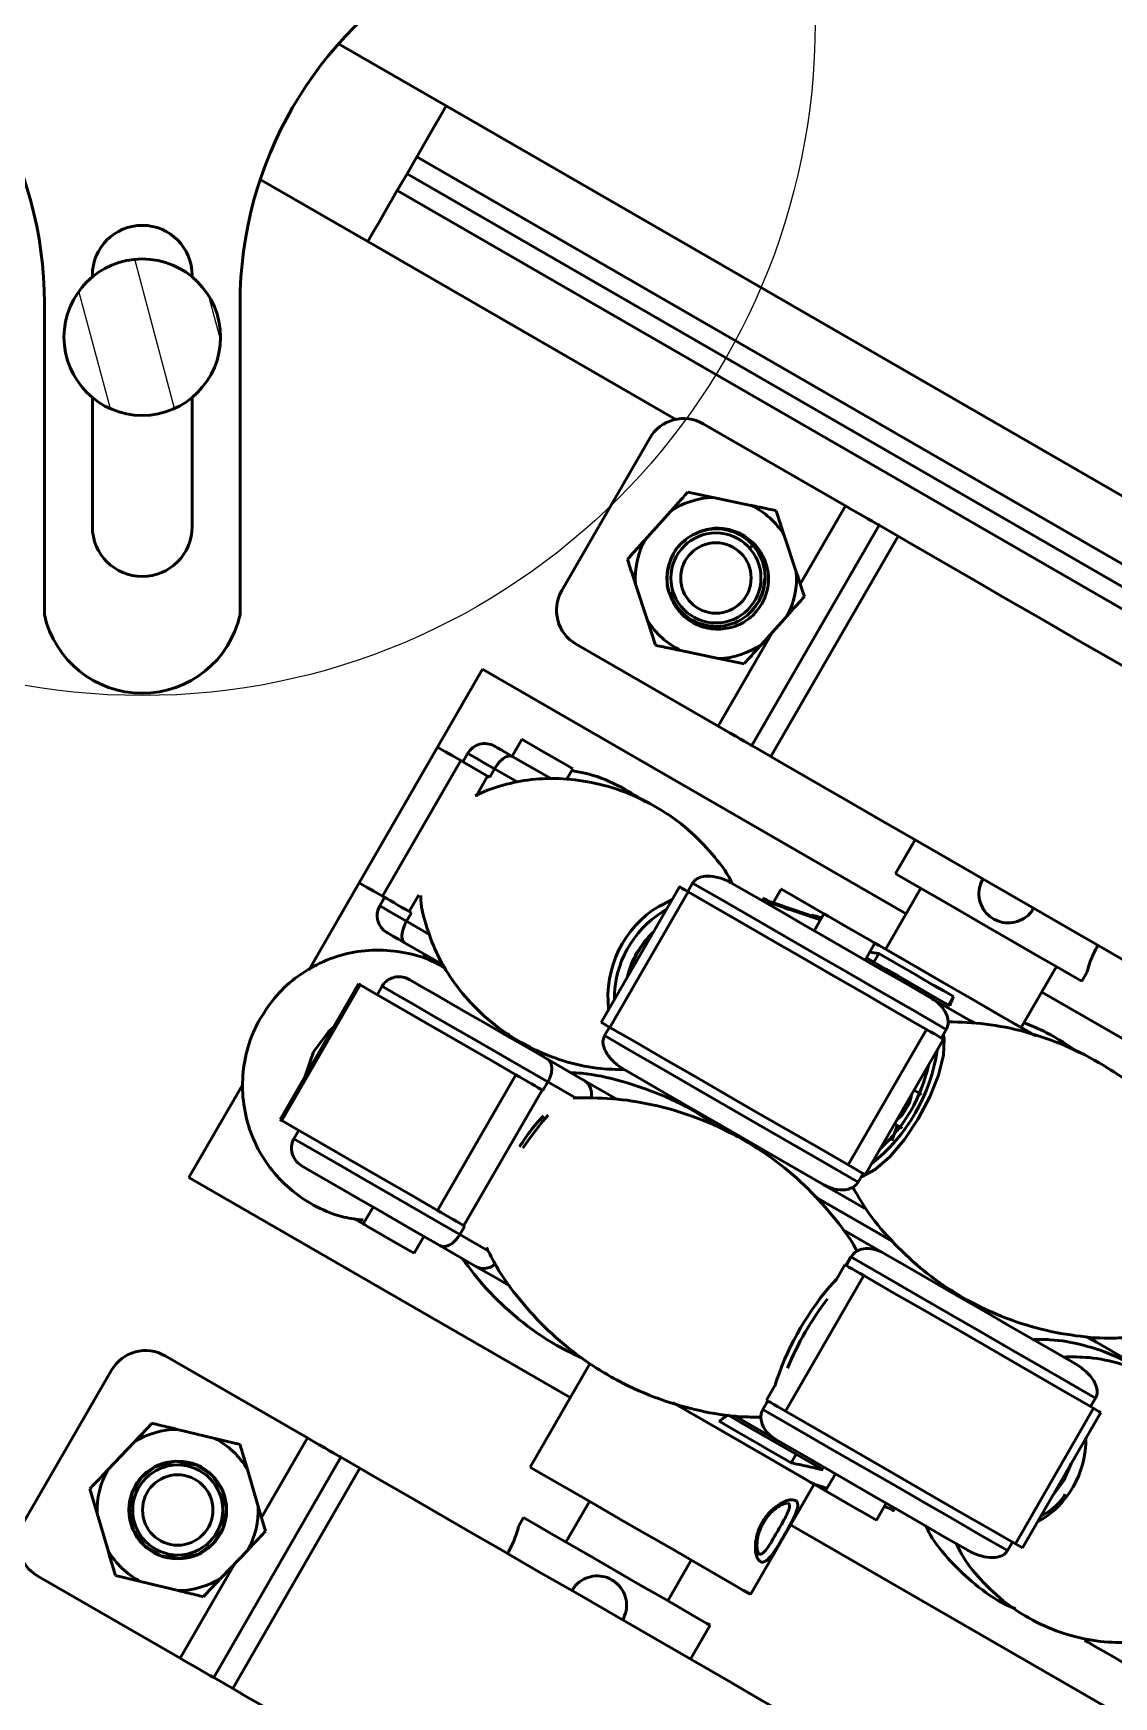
# Model space of a CAD drawing. Header units: millimetres. Extents: x 263 to 2983, y 441 to 2500.
# Drawn here: x 908.6 to 963.8, y 1349.6 to 1434.6 of the extents above; entities that cross this region are included whole.
import ezdxf

# ---------------------------------------------------------------- set-up
doc = ezdxf.new("R2010")
doc.units = ezdxf.units.MM
doc.header["$LTSCALE"] = 0.5
doc.layers.add('BOL', color=7, linetype='Continuous', lineweight=50)
doc.layers.add('HAT', color=3, linetype='Continuous')

msp = doc.modelspace()

# ---------------------------------------------------------------- hatches: boundary and pattern name
at = {"layer": 'HAT'}
h = msp.add_hatch(dxfattribs=at)
h.set_pattern_fill('ANSI31', color=256)
h.paths.add_polyline_path([(904.154, 1443.353, 1), (896.154, 1443.353, 1)])
h.paths.add_polyline_path([(1806.519, 1028.146, 1), (1774.519, 1028.146, 1)])
h = msp.add_hatch(dxfattribs=at)
h.set_pattern_fill('ANSI31', color=256, angle=30)
h.paths.add_polyline_path([(932.154, 1443.353, 1), (924.154, 1443.353, 1)])
h.paths.add_polyline_path([(1918.519, 1028.146, 1), (1886.519, 1028.146, 1)])
h = msp.add_hatch(dxfattribs=at)
h.set_pattern_fill('ANSI31', color=256, angle=60)
h.paths.add_polyline_path([(1830.519, 931.151, 1), (1862.519, 931.151, 1)])
h.paths.add_polyline_path([(918.154, 1419.104, 1), (910.154, 1419.104, 1)])

# ---------------------------------------------------------------- linework, layer by layer
at = {"layer": 'BOL'}
for p, q in [((924.183, 1434.098), (929.683, 1430.923)), ((929.683, 1430.923), (1007.625, 1385.923)), ((928.183, 1428.325), (927.683, 1427.459)), ((928.183, 1428.325), (1006.125, 1383.325)), ((927.183, 1426.593), (927.683, 1427.459)), ((927.683, 1427.459), (1005.625, 1382.459)), ((925.683, 1423.995), (920.183, 1427.17)), ((1005.125, 1381.593), (927.183, 1426.593)), ((941.425, 1414.906), (925.683, 1423.995)), ((911.604, 1422.27), (911.604, 1422.186)), ((916.704, 1422.186), (916.704, 1422.27)), ((909.154, 1420.836), (909.154, 1404.924)), ((919.154, 1404.924), (919.154, 1420.836)), ((911.604, 1416.022), (911.604, 1409.424)), ((916.704, 1409.424), (916.704, 1416.022)), ((942.82, 1414.678), (950.09, 1410.481)), ((940.088, 1413.946), (935.588, 1406.152)), ((943.329, 1410.915), (942.03, 1411.188)), ((945.251, 1410.511), (943.329, 1410.915)), ((950.09, 1410.481), (947.78, 1406.481)), ((941.144, 1410.2), (939.833, 1408.737)), ((946.963, 1408.977), (946.55, 1410.238)), ((951.806, 1409.49), (945.306, 1398.232)), ((952.779, 1408.928), (946.279, 1397.67)), ((947.574, 1407.11), (946.963, 1408.977)), ((952.779, 1408.928), (951.806, 1409.49)), ((939.36, 1406.488), (939.971, 1404.621)), ((945.329, 1405.13), (945.455, 1405.302)), ((939.971, 1404.621), (940.384, 1403.36)), ((945.79, 1403.398), (947.101, 1404.86)), ((946.38, 1404.055), (943.59, 1399.223)), ((936.32, 1403.42), (943.59, 1399.223)), ((941.683, 1403.086), (943.605, 1402.682)), ((931.539, 1402.139), (929.239, 1398.155)), ((953.19, 1389.639), (931.539, 1402.139)), ((943.605, 1402.682), (944.904, 1402.409)), ((933.553, 1398.551), (933.053, 1397.685)), ((929.239, 1398.155), (925.239, 1391.227)), ((930.788, 1397.838), (930.538, 1397.405)), ((933.091, 1397.663), (935.06, 1396.526)), ((946.279, 1397.67), (945.306, 1398.232)), ((926.429, 1390.54), (930.429, 1397.468)), ((932.157, 1397.047), (931.907, 1396.614)), ((933.345, 1396.361), (932.157, 1397.047)), ((935.832, 1396.497), (936.151, 1397.051)), ((936.125, 1397.066), (936.151, 1397.051)), ((931.801, 1396.676), (931.209, 1395.65)), ((931.801, 1396.676), (931.907, 1396.614)), ((953.641, 1393.42), (952.641, 1391.688)), ((925.239, 1391.227), (922.662, 1386.762)), ((941.603, 1391.016), (937.603, 1384.088)), ((942.279, 1391.204), (942.029, 1390.771)), ((946.799, 1390.903), (946.396, 1390.205)), ((953.94, 1390.938), (952.14, 1387.82)), ((926.538, 1390.477), (926.288, 1390.044)), ((928.295, 1390.603), (927.801, 1389.748)), ((942.045, 1390.761), (938.045, 1383.833)), ((940.543, 1390.017), (941.22, 1390.352)), ((927.657, 1389.253), (927.907, 1389.686)), ((927.657, 1389.253), (928.851, 1388.564)), ((927.801, 1389.748), (927.907, 1389.686)), ((940.745, 1389.734), (940.921, 1389.835)), ((948.4, 1389.565), (948.352, 1389.481)), ((948.988, 1389.64), (948.488, 1388.774)), ((948.863, 1389.423), (948.524, 1389.531)), ((929.578, 1386.989), (927.591, 1388.137)), ((928.527, 1387.596), (928.69, 1387.297)), ((951.086, 1387.274), (951.586, 1388.14)), ((951.793, 1387.606), (951.322, 1387.682)), ((951.54, 1387.168), (951.793, 1387.606)), ((951.56, 1388.155), (951.586, 1388.14)), ((959.068, 1383.82), (960.868, 1386.938)), ((962.167, 1386.188), (962.426, 1386.636)), ((925.203, 1386.052), (921.203, 1379.123)), ((925.282, 1386.006), (921.282, 1379.078)), ((926.408, 1385.933), (926.158, 1385.5)), ((955.354, 1384.966), (955.607, 1385.404)), ((981.769, 1373.139), (960.118, 1385.639)), ((932.582, 1383.523), (932.492, 1383.73)), ((937.779, 1383.409), (938.029, 1383.842)), ((950.225, 1376.801), (954.225, 1383.729)), ((951.095, 1376.299), (955.095, 1383.227)), ((955.237, 1383.722), (954.987, 1383.289)), ((934.865, 1382.205), (936.707, 1381.142)), ((919.303, 1380.946), (916.539, 1376.158)), ((929.244, 1374.481), (933.244, 1381.409)), ((934.594, 1380.63), (930.594, 1373.701)), ((934.629, 1380.609), (934.594, 1380.63)), ((934.879, 1381.042), (934.629, 1380.609)), ((936.292, 1380.226), (934.879, 1381.042)), ((936.707, 1381.142), (938.372, 1380.18)), ((953.979, 1380.407), (953.595, 1380.629)), ((934.654, 1379.315), (934.381, 1379.025)), ((934.599, 1379.015), (934.892, 1379.344)), ((943.542, 1378.928), (943.45, 1378.769)), ((921.908, 1378.139), (922.158, 1378.572)), ((952.595, 1378.897), (952.979, 1378.675)), ((950.737, 1375.928), (950.987, 1376.361)), ((916.539, 1376.158), (936.025, 1364.908)), ((925.447, 1373.786), (924.973, 1374.06)), ((925.947, 1374.652), (925.447, 1373.786)), ((928.045, 1372.286), (928.545, 1373.152)), ((930.379, 1373.248), (930.629, 1373.681)), ((930.379, 1373.248), (931.833, 1372.408)), ((930.629, 1373.681), (930.594, 1373.701)), ((931.207, 1371.615), (929.365, 1372.679)), ((950.055, 1371.703), (949.573, 1370.867)), ((950.369, 1372.099), (950.119, 1371.666)), ((951.022, 1371.145), (947.022, 1364.217)), ((949.252, 1370.555), (949.64, 1370.984)), ((962.922, 1367.738), (962.427, 1368.024)), ((922.59, 1362.85), (915.32, 1367.047)), ((965.527, 1366.234), (962.922, 1367.738)), ((908.088, 1358.52), (912.588, 1366.315)), ((937.042, 1366.67), (933.975, 1361.357)), ((946.537, 1365.61), (946.055, 1364.775)), ((945.869, 1364.305), (946.119, 1364.738)), ((962.866, 1364.884), (962.616, 1364.451)), ((958.768, 1357.435), (962.768, 1364.363)), ((959.128, 1357.227), (963.128, 1364.155)), ((915.954, 1363.286), (917.863, 1362.824)), ((917.863, 1362.824), (919.153, 1362.512)), ((920.247, 1358.792), (922.59, 1362.85)), ((912.394, 1361.215), (913.748, 1362.637)), ((947.563, 1362.015), (947.31, 1361.577)), ((917.806, 1350.6), (924.306, 1361.859)), ((918.779, 1350.038), (925.279, 1361.297)), ((919.528, 1361.238), (920.082, 1359.354)), ((925.279, 1361.297), (924.306, 1361.859)), ((911.853, 1358.981), (911.478, 1360.254)), ((945.233, 1354.857), (948.483, 1360.486)), ((948.481, 1360.487), (949.166, 1360.27)), ((949.57, 1361.013), (949.07, 1360.147)), ((920.082, 1359.354), (920.456, 1358.081)), ((937.006, 1359.607), (935.806, 1357.529)), ((951.668, 1358.647), (952.168, 1359.513)), ((912.407, 1357.096), (911.853, 1358.981)), ((933.641, 1358.779), (933.382, 1358.331)), ((952.353, 1359.25), (952.072, 1359.347)), ((947.283, 1358.408), (966.769, 1347.158)), ((919.541, 1357.12), (918.186, 1355.697)), ((958.366, 1357.09), (958.616, 1357.523)), ((959.128, 1357.227), (958.768, 1357.435)), ((916.09, 1351.591), (918.882, 1356.428)), ((941.002, 1354.529), (942.202, 1356.607)), ((916.09, 1351.591), (908.82, 1355.788)), ((914.072, 1355.511), (912.782, 1355.823)), ((915.981, 1355.049), (914.072, 1355.511)), ((942.167, 1351.547), (943.167, 1353.279)), ((962.317, 1352.499), (962.306, 1352.506)), ((918.779, 1350.038), (917.806, 1350.6))]:
    msp.add_line(p, q, dxfattribs=at)
at = {"layer": 'BOL', "flags": 128}
for points in [[(929.683, 1430.923), (929.39, 1430.416), (929.109, 1429.929), (928.849, 1429.48), (928.622, 1429.086), (928.435, 1428.763), (928.297, 1428.523), (928.211, 1428.375), (928.183, 1428.325)], [(925.683, 1423.995), (925.975, 1424.502), (926.257, 1424.989), (926.516, 1425.438), (926.743, 1425.832), (926.93, 1426.155), (927.068, 1426.395), (927.154, 1426.543), (927.183, 1426.593)], [(950.09, 1410.481), (950.399, 1410.303), (950.698, 1410.13), (950.978, 1409.968), (951.229, 1409.823), (951.443, 1409.699), (951.615, 1409.601), (951.737, 1409.53), (951.806, 1409.49)], [(952.779, 1408.928), (952.945, 1408.833), (953.436, 1408.549), (954.241, 1408.084), (955.336, 1407.452), (956.692, 1406.669), (958.272, 1405.757), (960.033, 1404.74), (961.927, 1403.646), (963.903, 1402.506), (965.905, 1401.35), (967.88, 1400.21), (969.774, 1399.116), (971.535, 1398.099), (973.115, 1397.187), (974.472, 1396.404), (975.567, 1395.772), (976.371, 1395.307), (976.863, 1395.023), (977.028, 1394.928)], [(933.553, 1398.551), (933.577, 1398.537), (933.769, 1398.426), (934.126, 1398.22), (934.594, 1397.95), (935.1, 1397.658), (935.57, 1397.387), (935.929, 1397.179), (936.125, 1397.066)], [(943.59, 1399.223), (943.899, 1399.044), (944.198, 1398.871), (944.478, 1398.71), (944.729, 1398.565), (944.943, 1398.441), (945.115, 1398.342), (945.237, 1398.272), (945.306, 1398.232)], [(929.239, 1398.155), (929.278, 1398.133), (929.416, 1398.053), (929.655, 1397.915), (929.993, 1397.72), (930.429, 1397.468)], [(932.157, 1397.047), (931.647, 1397.342), (931.254, 1397.569), (930.979, 1397.727), (930.825, 1397.817), (930.788, 1397.838)], [(932.154, 1398.204), (932.189, 1398.184), (932.301, 1398.119), (932.489, 1398.01), (932.753, 1397.858), (933.091, 1397.663)], [(946.279, 1397.67), (946.445, 1397.574), (946.936, 1397.29), (947.741, 1396.826), (948.836, 1396.194), (950.192, 1395.411), (951.772, 1394.498), (953.533, 1393.482), (955.427, 1392.388), (957.403, 1391.248), (959.405, 1390.092), (961.38, 1388.951), (963.274, 1387.858), (965.035, 1386.841), (966.615, 1385.929), (967.972, 1385.146), (969.067, 1384.513), (969.871, 1384.049), (970.363, 1383.765), (970.528, 1383.67)], [(930.429, 1397.468), (930.516, 1397.417), (930.647, 1397.342), (930.814, 1397.245), (931.007, 1397.134), (931.214, 1397.015), (931.424, 1396.894), (931.623, 1396.778), (931.801, 1396.676)], [(957.404, 1388.938), (956.171, 1389.649), (955.022, 1390.313), (954.036, 1390.882), (953.279, 1391.319), (952.803, 1391.594), (952.641, 1391.688)], [(925.239, 1391.227), (925.278, 1391.204), (925.416, 1391.124), (925.655, 1390.987), (925.993, 1390.791), (926.429, 1390.54)], [(941.603, 1391.016), (941.606, 1391.015), (941.65, 1390.99), (941.741, 1390.937), (941.876, 1390.859), (942.045, 1390.761)], [(955.237, 1383.722), (953.539, 1384.703), (951.846, 1385.68), (950.168, 1386.649), (948.512, 1387.605), (946.887, 1388.543), (945.301, 1389.459), (943.762, 1390.347), (942.279, 1391.204)], [(944.306, 1391.188), (945.494, 1390.502), (946.714, 1389.798), (947.962, 1389.077), (949.233, 1388.343), (950.524, 1387.598), (951.831, 1386.843), (953.149, 1386.083), (954.473, 1385.318)], [(946.799, 1390.903), (946.823, 1390.89), (947.015, 1390.779), (947.372, 1390.573), (947.839, 1390.303), (948.346, 1390.01), (948.815, 1389.739), (948.988, 1389.64)], [(926.288, 1390.044), (926.325, 1390.023), (926.479, 1389.933), (926.754, 1389.775), (927.147, 1389.548), (927.657, 1389.253)], [(927.801, 1389.748), (927.623, 1389.85), (927.424, 1389.965), (927.214, 1390.086), (927.007, 1390.206), (926.814, 1390.317), (926.647, 1390.414), (926.516, 1390.489), (926.429, 1390.54)], [(942.045, 1390.761), (943.456, 1389.947), (944.911, 1389.106), (946.404, 1388.244), (947.929, 1387.364), (949.48, 1386.469), (951.051, 1385.562), (952.634, 1384.648), (954.225, 1383.729)], [(945.862, 1390.446), (945.876, 1390.438), (945.937, 1390.404), (946.044, 1390.342), (946.197, 1390.253), (946.395, 1390.139)], [(948.803, 1389.333), (948.653, 1389.419), (948.537, 1389.486), (948.456, 1389.533), (948.411, 1389.559), (948.4, 1389.565)], [(948.988, 1389.64), (949.012, 1389.626), (949.204, 1389.515), (949.561, 1389.309), (950.028, 1389.039), (950.535, 1388.746), (951.004, 1388.476), (951.364, 1388.268), (951.56, 1388.155)], [(927.591, 1388.137), (927.253, 1388.332), (926.989, 1388.484), (926.801, 1388.593), (926.689, 1388.657), (926.654, 1388.678)], [(962.167, 1386.188), (962.005, 1386.281), (961.529, 1386.556), (960.772, 1386.993), (959.785, 1387.563), (958.637, 1388.226), (957.404, 1388.938)], [(951.56, 1388.155), (951.636, 1388.111), (952.664, 1387.517), (953.85, 1386.833), (955.131, 1386.093), (956.437, 1385.339), (957.698, 1384.611), (958.847, 1383.947), (959.813, 1383.39)], [(959.773, 1383.413), (959.043, 1383.835), (957.922, 1384.481), (956.677, 1385.201), (955.373, 1385.953), (954.082, 1386.698), (952.874, 1387.396), (951.812, 1388.009), (951.56, 1388.155)], [(955.607, 1385.404), (955.107, 1385.693), (954.609, 1385.98), (954.115, 1386.266), (953.628, 1386.547), (953.15, 1386.823), (952.683, 1387.093), (952.23, 1387.354), (951.793, 1387.606)], [(951.154, 1387.391), (951.538, 1387.17), (952.156, 1386.813), (952.79, 1386.447), (953.436, 1386.074), (954.091, 1385.696), (954.751, 1385.315), (955.413, 1384.932)], [(925.203, 1386.052), (925.218, 1386.043), (925.282, 1386.006)], [(933.244, 1381.409), (931.992, 1382.132), (930.804, 1382.818), (929.685, 1383.464), (928.641, 1384.067), (927.674, 1384.624), (926.79, 1385.135), (925.991, 1385.596), (925.282, 1386.006)], [(934.879, 1381.042), (933.514, 1381.83), (932.224, 1382.575), (931.017, 1383.272), (929.897, 1383.918), (928.872, 1384.51), (927.945, 1385.045), (927.122, 1385.52), (926.408, 1385.933)], [(927.828, 1386.268), (928.447, 1385.91), (929.147, 1385.506), (929.925, 1385.057), (930.778, 1384.565), (931.702, 1384.031), (932.694, 1383.459), (933.749, 1382.849), (934.865, 1382.205)], [(954.473, 1385.318), (954.541, 1385.279), (955.467, 1384.744), (956.476, 1384.161), (956.689, 1384.039)], [(938.045, 1383.833), (937.876, 1383.931), (937.741, 1384.009), (937.65, 1384.061), (937.607, 1384.086), (937.603, 1384.088)], [(922.91, 1382.583), (923.664, 1383.601), (923.927, 1383.842)], [(937.779, 1383.409), (939.262, 1382.553), (940.801, 1381.665), (942.387, 1380.749), (944.012, 1379.811), (945.668, 1378.855), (947.346, 1377.886), (949.039, 1376.908), (950.737, 1375.928)], [(938.045, 1383.833), (939.456, 1383.018), (940.911, 1382.178), (942.404, 1381.316), (943.929, 1380.436), (945.48, 1379.54), (947.051, 1378.634), (948.634, 1377.72), (950.225, 1376.801)], [(955.088, 1383.464), (955.126, 1383.232), (955.088, 1382.408), (954.84, 1381.398), (954.4, 1380.285), (953.805, 1379.157), (953.103, 1378.108), (952.351, 1377.221), (951.61, 1376.568), (950.939, 1376.203), (950.886, 1376.186)], [(954.225, 1383.729), (954.433, 1383.609), (954.63, 1383.495), (954.803, 1383.395), (954.942, 1383.315), (955.04, 1383.259), (955.089, 1383.23), (955.095, 1383.227)], [(922.478, 1381.333), (922.489, 1381.388), (922.91, 1382.583)], [(948.973, 1375.792), (947.649, 1376.557), (946.331, 1377.317), (945.024, 1378.071), (943.733, 1378.817), (942.462, 1379.551), (941.214, 1380.272), (939.994, 1380.976), (938.806, 1381.662)], [(933.244, 1381.409), (933.427, 1381.303), (933.63, 1381.186), (933.84, 1381.065), (934.045, 1380.946), (934.233, 1380.838), (934.393, 1380.745), (934.516, 1380.674), (934.594, 1380.63)], [(921.282, 1379.078), (921.218, 1379.115), (921.203, 1379.123)], [(929.244, 1374.481), (927.992, 1375.204), (926.804, 1375.89), (925.685, 1376.535), (924.641, 1377.138), (923.674, 1377.696), (922.79, 1378.207), (921.991, 1378.668), (921.282, 1379.078)], [(933.6, 1377.658), (933.9, 1378.103), (934.599, 1379.015)], [(921.908, 1378.139), (922.622, 1377.726), (923.445, 1377.251), (924.372, 1376.716), (925.397, 1376.124), (926.517, 1375.478), (927.724, 1374.781), (929.014, 1374.036), (930.379, 1373.248)], [(952.453, 1378.041), (952.697, 1378.715), (952.739, 1378.813)], [(929.365, 1372.679), (928.249, 1373.323), (927.194, 1373.932), (926.202, 1374.505), (925.278, 1375.038), (924.425, 1375.531), (923.647, 1375.98), (922.947, 1376.384), (922.328, 1376.742)], [(951.095, 1376.299), (951.089, 1376.302), (951.04, 1376.331), (950.942, 1376.387), (950.803, 1376.467), (950.63, 1376.567), (950.433, 1376.681), (950.225, 1376.801)], [(951.08, 1374.575), (949.775, 1375.329), (948.971, 1375.793)], [(952.546, 1372.863), (951.67, 1373.369), (950.374, 1374.117), (949.021, 1374.898), (948.488, 1375.206)], [(948.49, 1375.205), (948.751, 1375.054), (950.108, 1374.27), (951.421, 1373.513), (952.541, 1372.866)], [(930.594, 1373.701), (930.516, 1373.746), (930.393, 1373.817), (930.233, 1373.91), (930.045, 1374.018), (929.84, 1374.137), (929.63, 1374.258), (929.427, 1374.375), (929.244, 1374.481)], [(926.635, 1373.1), (926.148, 1373.382), (925.752, 1373.61), (925.507, 1373.751), (925.447, 1373.786)], [(928.045, 1372.286), (928.04, 1372.289), (927.899, 1372.37), (927.582, 1372.553), (927.138, 1372.81), (926.635, 1373.1)], [(949.965, 1373.487), (951.5, 1372.601), (952.029, 1372.295)], [(952.029, 1372.295), (953.337, 1371.54), (954.629, 1370.794), (955.902, 1370.059), (957.152, 1369.338), (958.374, 1368.632), (959.564, 1367.945), (960.719, 1367.278), (961.834, 1366.635)], [(932.956, 1370.606), (932.285, 1370.993), (931.207, 1371.615)], [(950.055, 1371.703), (950.077, 1371.69), (950.149, 1371.649), (950.267, 1371.581), (950.423, 1371.491), (950.608, 1371.384), (950.811, 1371.266), (951.022, 1371.145)], [(962.866, 1364.884), (961.483, 1365.682), (960.034, 1366.519), (958.526, 1367.39), (956.965, 1368.291), (955.361, 1369.217), (953.722, 1370.163), (952.055, 1371.126), (950.369, 1372.099)], [(962.768, 1364.363), (961.447, 1365.126), (960.073, 1365.919), (958.65, 1366.741), (957.185, 1367.586), (955.684, 1368.453), (954.152, 1369.338), (952.596, 1370.236), (951.022, 1371.145)], [(948.481, 1360.488), (948.357, 1360.559), (947.936, 1360.802), (947.241, 1361.203), (946.309, 1361.741), (945.191, 1362.387), (943.947, 1363.105), (942.644, 1363.857), (941.352, 1364.603), (941.262, 1364.655)], [(941.288, 1364.64), (942.498, 1363.941), (943.804, 1363.188), (945.057, 1362.464), (946.193, 1361.809), (947.148, 1361.257), (947.871, 1360.839), (948.325, 1360.578), (948.483, 1360.486), (948.483, 1360.486)], [(947.022, 1364.217), (946.811, 1364.338), (946.608, 1364.456), (946.423, 1364.563), (946.267, 1364.653), (946.149, 1364.72), (946.077, 1364.762), (946.055, 1364.775)], [(943.632, 1363.701), (944.128, 1363.414), (944.618, 1363.131), (945.101, 1362.853), (945.573, 1362.58), (946.032, 1362.315), (946.476, 1362.059), (946.903, 1361.812), (947.31, 1361.577)], [(948.954, 1361.212), (948.415, 1361.523), (947.849, 1361.85), (947.261, 1362.19), (946.652, 1362.541), (946.026, 1362.902), (945.387, 1363.271), (944.737, 1363.647), (944.079, 1364.026)], [(946.529, 1362.769), (946.179, 1362.971), (945.248, 1363.509), (944.522, 1363.928)], [(945.869, 1364.305), (947.555, 1363.332), (949.222, 1362.369), (950.861, 1361.423), (952.465, 1360.496), (954.026, 1359.596), (955.534, 1358.725), (956.983, 1357.888), (958.366, 1357.09)], [(958.768, 1357.435), (957.447, 1358.198), (956.073, 1358.991), (954.65, 1359.813), (953.185, 1360.658), (951.684, 1361.525), (950.152, 1362.41), (948.596, 1363.308), (947.022, 1364.217)], [(962.768, 1364.363), (962.922, 1364.274), (963.038, 1364.207), (963.108, 1364.167), (963.128, 1364.155)], [(922.59, 1362.85), (922.899, 1362.671), (923.198, 1362.498), (923.478, 1362.337), (923.729, 1362.192), (923.943, 1362.068), (924.115, 1361.969), (924.237, 1361.899), (924.306, 1361.859)], [(956.334, 1357.108), (955.219, 1357.752), (954.064, 1358.419), (952.874, 1359.106), (951.652, 1359.811), (950.402, 1360.533), (949.129, 1361.268), (947.837, 1362.014), (946.529, 1362.769)], [(913.478, 1359.145), (913.634, 1360.034), (914.114, 1360.829), (914.821, 1361.377), (915.859, 1361.655), (916.924, 1361.466), (917.706, 1360.949), (918.257, 1360.145), (918.456, 1359.214), (918.293, 1358.28), (917.773, 1357.454), (917.01, 1356.907), (916.074, 1356.68), (915.115, 1356.829), (914.278, 1357.339), (913.686, 1358.17), (913.478, 1359.145), (913.478, 1359.145)], [(949.528, 1347.297), (949.363, 1347.392), (948.871, 1347.676), (948.067, 1348.14), (946.972, 1348.773), (945.615, 1349.556), (944.035, 1350.468), (942.274, 1351.485), (940.38, 1352.578), (938.405, 1353.719), (936.403, 1354.875), (934.427, 1356.015), (932.533, 1357.108), (930.772, 1358.125), (929.192, 1359.038), (927.836, 1359.821), (926.741, 1360.453), (925.936, 1360.917), (925.445, 1361.201), (925.279, 1361.297)], [(944.884, 1355.059), (944.291, 1355.401), (943.446, 1355.889), (942.394, 1356.496), (941.191, 1357.191), (939.903, 1357.934), (938.599, 1358.687), (937.348, 1359.409), (936.22, 1360.061), (935.274, 1360.607), (934.561, 1361.019), (934.12, 1361.273), (933.975, 1361.357)], [(961.62, 1361.542), (961.248, 1360.668), (960.637, 1359.84)], [(961.411, 1361.181), (960.944, 1360.332), (960.845, 1360.201)], [(949.07, 1360.147), (948.944, 1360.22), (948.487, 1360.484), (948.481, 1360.488)], [(951.668, 1358.647), (951.668, 1358.647), (951.556, 1358.712), (951.263, 1358.881), (950.834, 1359.129), (950.334, 1359.418), (949.84, 1359.703), (949.426, 1359.942), (949.156, 1360.098), (949.07, 1360.147)], [(933.641, 1358.779), (933.803, 1358.685), (934.279, 1358.41), (935.036, 1357.973), (936.022, 1357.404), (937.171, 1356.74), (938.404, 1356.029)], [(938.404, 1356.029), (939.637, 1355.317), (940.785, 1354.654), (941.772, 1354.084), (942.529, 1353.647), (943.005, 1353.372), (943.167, 1353.279)], [(945.233, 1354.857), (945.192, 1354.881), (944.884, 1355.059)], [(964.904, 1351.006), (964.86, 1351.031), (964.636, 1351.16), (964.255, 1351.38), (963.775, 1351.657), (963.269, 1351.949), (962.815, 1352.212), (962.48, 1352.405), (962.317, 1352.499)], [(916.09, 1351.591), (916.399, 1351.413), (916.698, 1351.24), (916.978, 1351.079), (917.229, 1350.933), (917.443, 1350.81), (917.615, 1350.711), (917.737, 1350.64), (917.806, 1350.6)], [(943.028, 1336.038), (942.863, 1336.134), (942.371, 1336.418), (941.567, 1336.882), (940.472, 1337.514), (939.115, 1338.297), (937.535, 1339.21), (935.774, 1340.226), (933.88, 1341.32), (931.905, 1342.46), (929.903, 1343.616), (927.927, 1344.757), (926.034, 1345.85), (924.272, 1346.867), (922.692, 1347.779), (921.336, 1348.562), (920.241, 1349.195), (919.436, 1349.659), (918.945, 1349.943), (918.779, 1350.038)]]:
    msp.add_lwpolyline(points, dxfattribs=at)
at = {"layer": 'BOL'}
for centre, radius in [((914.154, 1419.104), 4), ((943.467, 1406.799), 2.3), ((943.467, 1406.799), 1.8), ((915.967, 1359.167), 2.5), ((915.967, 1359.167), 2.3), ((915.967, 1359.167), 1.8)]:
    msp.add_circle(centre, radius, dxfattribs=at)
for centre, radius, start, end in [((889.154, 1420.836), 20, 360, 60), ((939.154, 1420.836), 20, 120, 180), ((914.154, 1422.27), 2.55, 360, 180), ((941.82, 1412.946), 2, 60, 150), ((943.467, 1406.799), 4.119, 91.92139, 124.33189), ((943.467, 1406.799), 4.119, 31.92139, 64.33189), ((914.154, 1409.424), 2.55, 180, 360), ((943.467, 1406.799), 4.119, 151.92139, 184.33189), ((943.467, 1406.799), 2.5, 112.22268, 202.74971), ((943.488, 1406.817), 2.491, 197.52292, 112.8204), ((943.467, 1406.799), 4.119, 331.92139, 4.33189), ((937.32, 1405.152), 2, 150, 240), ((914.154, 1406.033), 5.122, 192.50709, 347.49426), ((943.467, 1406.799), 4.119, 211.92139, 244.33189), ((943.467, 1406.799), 4.119, 271.92139, 304.33189), ((931.654, 1397.338), 1, 60, 150), ((927.154, 1389.544), 1, 150, 240), ((943.397, 1385.378), 5.447, 121.60132, 186.59486), ((943.478, 1385.318), 5.193, 121.76343, 180.53589), ((943.358, 1385.385), 4.531, 133.08723, 166.91217), ((943.131, 1385.516), 4.232, 134.21708, 165.78234), ((945.713, 1384.025), 9.162, 308.48309, 351.51675), ((946.309, 1383.68), 8.214, 312.52646, 347.47363), ((951.354, 1380.768), 2.144, 309.6389, 350.36167), ((960.819, 1360.902), 15.066, 140.15533, 162.25769), ((961.406, 1360.531), 15.446, 142.38949, 157.61086), ((914.32, 1365.315), 2, 60, 150), ((915.967, 1359.167), 4.119, 90.18721, 122.59771), ((915.967, 1359.167), 4.119, 30.18721, 62.59771), ((957.5, 1362.786), 4.871, 299.32652, 0.6734), ((915.967, 1359.167), 4.119, 150.18721, 182.59771), ((915.967, 1359.167), 4.119, 330.18721, 2.59771), ((909.82, 1357.52), 2, 150, 240), ((906.18, 1279.014), 92.573, 59.90795, 60.08094), ((915.967, 1359.167), 4.119, 210.18721, 242.59771), ((915.967, 1359.167), 4.119, 270.18721, 302.59771)]:
    msp.add_arc(centre, radius, start, end, dxfattribs=at)
for points, knots in [([(942.03, 1411.188), (941.857, 1410.995), (941.565, 1410.669), (941.266, 1410.336), (941.144, 1410.2)], [0, 0, 0, 0, 0.592738, 1, 1, 1, 1]), ([(946.55, 1410.238), (946.418, 1410.266), (945.991, 1410.356), (945.553, 1410.448), (945.251, 1410.511)], [0, 0, 0, 0, 0.309693, 1, 1, 1, 1]), ([(939.833, 1408.737), (939.79, 1408.689), (939.49, 1408.355), (939.197, 1408.028), (938.947, 1407.749)], [0, 0, 0, 0, 0.145967, 1, 1, 1, 1]), ([(941.143, 1405.92), (941.139, 1405.928), (940.965, 1406.213), (940.937, 1406.914), (941.148, 1407.834), (941.54, 1408.489), (941.886, 1408.692), (941.954, 1408.732)], [0, 0, 0, 0, 0.008221, 0.319032, 0.61784, 0.924815, 1, 1, 1, 1]), ([(942.522, 1409.113), (942.675, 1409.173), (943.09, 1409.333), (943.833, 1409.37), (944.664, 1409.141), (945.39, 1408.645), (945.915, 1407.93), (946.126, 1407.264), (946.15, 1406.873), (946.157, 1406.773)], [0, 0, 0, 0, 0.09655, 0.261813, 0.426972, 0.597499, 0.769411, 0.941269, 1, 1, 1, 1]), ([(945.189, 1408.324), (945.216, 1408.347), (945.263, 1408.389), (945.31, 1408.431), (945.331, 1408.449)], [0, 0, 0, 0, 0.5600635, 1, 1, 1, 1]), ([(938.947, 1407.749), (938.989, 1407.621), (939.125, 1407.206), (939.264, 1406.781), (939.36, 1406.488)], [0, 0, 0, 0, 0.309685, 1, 1, 1, 1]), ([(947.987, 1405.849), (947.945, 1405.977), (947.809, 1406.392), (947.67, 1406.817), (947.574, 1407.11)], [0, 0, 0, 0, 0.3097, 1, 1, 1, 1]), ([(945.956, 1406.762), (945.923, 1406.459), (945.852, 1405.799), (945.424, 1405.288), (945.193, 1405.011)], [0, 0, 0, 0, 0.459463, 1, 1, 1, 1]), ([(946.157, 1406.773), (946.156, 1406.744), (946.153, 1406.598), (946.103, 1406.153), (945.885, 1405.499), (945.522, 1405.077), (945.357, 1404.885)], [0, 0, 0, 0, 0.04175, 0.209058, 0.639797, 1, 1, 1, 1]), ([(945.357, 1404.885), (945.23, 1404.781), (944.875, 1404.488), (944.155, 1404.201), (943.255, 1404.151), (942.392, 1404.403), (941.679, 1404.928), (941.311, 1405.46), (941.184, 1405.778), (941.162, 1405.832)], [0, 0, 0, 0, 0.0973008, 0.2730538, 0.4487969, 0.6246296, 0.7962672, 0.9652975, 1, 1, 1, 1]), ([(947.101, 1404.86), (947.145, 1404.909), (947.444, 1405.243), (947.737, 1405.569), (947.987, 1405.849)], [0, 0, 0, 0, 0.1459732, 1, 1, 1, 1]), ([(940.384, 1403.36), (940.517, 1403.332), (940.944, 1403.242), (941.381, 1403.15), (941.683, 1403.086)], [0, 0, 0, 0, 0.309696, 1, 1, 1, 1]), ([(944.904, 1402.409), (945.077, 1402.602), (945.37, 1402.928), (945.668, 1403.262), (945.79, 1403.398)], [0, 0, 0, 0, 0.592736, 1, 1, 1, 1]), ([(933.091, 1397.663), (933.09, 1397.664), (933.027, 1397.702), (932.886, 1397.721), (932.649, 1397.618), (932.442, 1397.436), (932.284, 1397.25), (932.2, 1397.115), (932.157, 1397.047)], [0, 0, 0, 0, 0.002978, 0.336052, 0.617226, 0.785584, 0.892372, 1, 1, 1, 1]), ([(939.873, 1395.344), (939.392, 1395.651), (938.423, 1396.27), (937.108, 1396.786), (936.3, 1396.916), (936.062, 1396.954)], [0, 0, 0, 0, 0.40973, 0.825626, 1, 1, 1, 1]), ([(944.297, 1391.194), (944.276, 1391.237), (944.018, 1391.779), (943.278, 1392.723), (942.048, 1394.002), (940.543, 1395.077), (938.867, 1395.89), (937.147, 1396.389), (935.462, 1396.587), (933.873, 1396.517), (932.448, 1396.204), (931.571, 1395.883), (931.185, 1395.67), (931.179, 1395.667)], [0, 0, 0, 0, 0.009607, 0.119837, 0.232311, 0.356287, 0.476778, 0.592842, 0.70385, 0.809144, 0.907806, 0.998624, 1, 1, 1, 1]), ([(942.279, 1391.204), (942.327, 1391.268), (942.424, 1391.395), (942.684, 1391.523), (943.093, 1391.588), (943.671, 1391.495), (944.091, 1391.312), (944.304, 1391.189), (944.306, 1391.188)], [0, 0, 0, 0, 0.107635, 0.214423, 0.382772, 0.663947, 0.997023, 1, 1, 1, 1]), ([(957.105, 1391.42), (957.036, 1391.269), (956.899, 1390.967), (956.892, 1390.46), (957.04, 1389.977), (957.347, 1389.565), (957.77, 1389.28), (958.254, 1389.15), (958.755, 1389.182), (959.217, 1389.381), (959.548, 1389.649), (959.654, 1389.866), (959.685, 1389.93)], [0, 0, 0, 0, 0.104635, 0.209169, 0.316186, 0.424958, 0.531115, 0.634494, 0.738965, 0.846778, 0.95528, 1, 1, 1, 1]), ([(928.383, 1390.58), (928.382, 1390.563), (928.379, 1390.075), (928.63, 1389.082), (929.148, 1387.63), (929.98, 1386.21), (931.105, 1384.845), (932.513, 1383.636), (934.144, 1382.669), (935.853, 1382.027), (937.411, 1381.689), (938.377, 1381.685), (938.768, 1381.684)], [0, 0, 0, 0, 0.003735, 0.103692, 0.209705, 0.320038, 0.433294, 0.560932, 0.685422, 0.805734, 0.921167, 1, 1, 1, 1]), ([(948.379, 1389.528), (948.033, 1389.643), (947.273, 1389.897), (946.517, 1390.162), (946.105, 1390.306)], [0, 0, 0, 0, 0.4549626, 1, 1, 1, 1]), ([(946.395, 1390.139), (946.795, 1390.001), (947.595, 1389.726), (948.4, 1389.464), (948.803, 1389.333)], [0, 0, 0, 0, 0.49998, 1, 1, 1, 1]), ([(927.657, 1389.253), (927.62, 1389.183), (927.545, 1389.042), (927.463, 1388.812), (927.409, 1388.542), (927.438, 1388.285), (927.527, 1388.173), (927.59, 1388.137), (927.591, 1388.137)], [0, 0, 0, 0, 0.107627, 0.214404, 0.382761, 0.663946, 0.997026, 1, 1, 1, 1]), ([(929.659, 1386.821), (929.438, 1386.957), (928.794, 1387.35), (927.576, 1387.691), (926.096, 1387.836), (924.616, 1387.651), (923.21, 1387.161), (921.946, 1386.382), (920.857, 1385.364), (920.342, 1384.524), (920.085, 1384.105)], [0, 0, 0, 0, 0.069892, 0.203479, 0.336861, 0.469994, 0.602876, 0.735547, 0.868097, 1, 1, 1, 1]), ([(962.986, 1388.024), (962.908, 1387.879), (962.751, 1387.588), (962.585, 1387.172), (962.477, 1386.843), (962.423, 1386.643), (962.422, 1386.639), (962.422, 1386.638)], [0, 0, 0, 0, 0.209351, 0.418508, 0.632637, 0.850279, 1, 1, 1, 1]), ([(926.408, 1385.933), (926.471, 1386.021), (926.597, 1386.196), (926.885, 1386.362), (927.213, 1386.434), (927.544, 1386.404), (927.738, 1386.311), (927.828, 1386.268)], [0, 0, 0, 0, 0.198823, 0.397469, 0.600956, 0.815753, 1, 1, 1, 1]), ([(955.237, 1383.722), (955.27, 1383.796), (955.335, 1383.941), (955.338, 1384.217), (955.237, 1384.577), (954.948, 1384.984), (954.649, 1385.217), (954.474, 1385.317), (954.473, 1385.318)], [0, 0, 0, 0, 0.107631, 0.214432, 0.382781, 0.663951, 0.997018, 1, 1, 1, 1]), ([(955.413, 1384.932), (955.444, 1385.008), (955.505, 1385.16), (955.573, 1385.323), (955.607, 1385.404)], [0, 0, 0, 0, 0.49998, 1, 1, 1, 1]), ([(920.085, 1384.105), (919.99, 1383.913), (919.677, 1383.28), (919.341, 1382.117), (919.227, 1380.634), (919.434, 1379.157), (919.949, 1377.756), (920.75, 1376.496), (921.8, 1375.431), (923.053, 1374.625), (924.289, 1374.12), (925.108, 1374.025), (925.435, 1373.988)], [0, 0, 0, 0, 0.0476266, 0.1568702, 0.2664374, 0.3761944, 0.486146, 0.5962643, 0.7064885, 0.8167395, 0.9269346, 1, 1, 1, 1]), ([(969.133, 1375.516), (969.093, 1375.609), (968.793, 1376.307), (967.99, 1377.536), (966.718, 1379.145), (965.147, 1380.629), (963.338, 1381.916), (961.342, 1382.936), (959.303, 1383.634), (957.29, 1384.049), (955.967, 1384.098), (955.328, 1384.122)], [0, 0, 0, 0, 0.0180779, 0.1360783, 0.2562563, 0.3777026, 0.512074, 0.6418702, 0.7668443, 0.887185, 1, 1, 1, 1]), ([(962.021, 1382.529), (961.48, 1382.898), (960.592, 1383.503), (959.6, 1383.91), (959.211, 1384.068)], [0, 0, 0, 0, 0.609012, 1, 1, 1, 1]), ([(932.515, 1383.677), (932.611, 1383.61), (932.739, 1383.521), (932.885, 1383.47), (932.921, 1383.457)], [0, 0, 0, 0, 0.752723, 1, 1, 1, 1]), ([(938.806, 1381.662), (938.804, 1381.663), (938.591, 1381.786), (938.223, 1382.058), (937.853, 1382.512), (937.705, 1382.899), (937.685, 1383.188), (937.748, 1383.335), (937.779, 1383.409)], [0, 0, 0, 0, 0.002977, 0.336068, 0.617254, 0.785601, 0.892376, 1, 1, 1, 1]), ([(934.865, 1382.205), (934.865, 1382.205), (934.935, 1382.164), (935.038, 1382.045), (935.095, 1381.772), (935.061, 1381.491), (934.989, 1381.254), (934.916, 1381.113), (934.879, 1381.042)], [0, 0, 0, 0, 0.0029769, 0.3360479, 0.6172285, 0.7855855, 0.8923758, 1, 1, 1, 1]), ([(943.46, 1378.786), (943.192, 1378.985), (942.324, 1379.627), (940.693, 1380.414), (938.663, 1381.111), (937.101, 1381.465), (936.235, 1381.51), (936.051, 1381.52)], [0, 0, 0, 0, 0.124934, 0.40363, 0.671972, 0.930363, 1, 1, 1, 1]), ([(936.707, 1381.142), (936.709, 1381.141), (936.78, 1381.098), (936.92, 1380.984), (937.061, 1380.743), (937.125, 1380.469), (937.097, 1380.286), (937.085, 1380.209)], [0, 0, 0, 0, 0.006338, 0.250292, 0.535642, 0.803177, 1, 1, 1, 1]), ([(950.678, 1372.394), (950.66, 1372.43), (950.318, 1373.082), (949.427, 1374.24), (948.004, 1375.814), (946.303, 1377.22), (944.397, 1378.407), (942.336, 1379.317), (940.252, 1379.913), (938.189, 1380.237), (936.833, 1380.232), (936.169, 1380.229)], [0, 0, 0, 0, 0.007058, 0.128651, 0.251514, 0.375111, 0.509395, 0.638929, 0.763761, 0.884151, 1, 1, 1, 1]), ([(934.381, 1379.025), (934.27, 1378.89), (933.951, 1378.504), (933.632, 1378.032), (933.425, 1377.726)], [0, 0, 0, 0, 0.350079, 1, 1, 1, 1]), ([(922.328, 1376.742), (922.225, 1376.815), (922.02, 1376.962), (921.827, 1377.293), (921.76, 1377.652), (921.808, 1377.943), (921.883, 1378.092), (921.908, 1378.139)], [0, 0, 0, 0, 0.232859, 0.465972, 0.690698, 0.901643, 1, 1, 1, 1]), ([(948.973, 1375.792), (948.974, 1375.791), (949.149, 1375.69), (949.5, 1375.547), (949.997, 1375.501), (950.359, 1375.593), (950.596, 1375.734), (950.69, 1375.863), (950.737, 1375.928)], [0, 0, 0, 0, 0.002982, 0.336064, 0.617232, 0.785574, 0.892374, 1, 1, 1, 1]), ([(950.459, 1375.665), (950.673, 1375.294), (951.226, 1374.334), (952.39, 1372.933), (953.948, 1371.443), (955.761, 1370.158), (957.755, 1369.139), (959.795, 1368.434), (961.822, 1368.042), (963.497, 1367.904), (964.468, 1367.983), (964.792, 1368.01)], [0, 0, 0, 0, 0.075606, 0.195758, 0.317176, 0.451514, 0.581277, 0.706222, 0.826533, 0.942174, 1, 1, 1, 1]), ([(930.379, 1373.248), (930.336, 1373.181), (930.251, 1373.047), (930.082, 1372.866), (929.855, 1372.696), (929.59, 1372.609), (929.434, 1372.638), (929.365, 1372.679), (929.365, 1372.679)], [0, 0, 0, 0, 0.107613, 0.214414, 0.38276, 0.663947, 0.997025, 1, 1, 1, 1]), ([(931.739, 1372.586), (931.903, 1372.261), (932.379, 1371.314), (933.434, 1369.877), (934.869, 1368.309), (936.567, 1366.901), (938.474, 1365.715), (940.535, 1364.803), (942.619, 1364.214), (944.372, 1363.918), (945.416, 1363.914), (945.77, 1363.913)], [0, 0, 0, 0, 0.0635, 0.184798, 0.307365, 0.430664, 0.564625, 0.693849, 0.818379, 0.93848, 1, 1, 1, 1]), ([(952.029, 1372.295), (952.028, 1372.296), (951.867, 1372.388), (951.544, 1372.516), (951.079, 1372.544), (950.736, 1372.441), (950.508, 1372.294), (950.415, 1372.164), (950.369, 1372.099)], [0, 0, 0, 0, 0.00298, 0.336062, 0.617236, 0.785582, 0.892371, 1, 1, 1, 1]), ([(930.504, 1372.021), (930.91, 1371.487), (931.734, 1370.4), (933.306, 1368.941), (934.931, 1367.743), (936.115, 1367.177), (936.603, 1366.943)], [0, 0, 0, 0, 0.251449, 0.511256, 0.798744, 1, 1, 1, 1]), ([(932.185, 1371.741), (932.13, 1371.697), (931.992, 1371.586), (931.729, 1371.508), (931.451, 1371.51), (931.281, 1371.573), (931.209, 1371.614), (931.207, 1371.615)], [0, 0, 0, 0, 0.180901, 0.4537222, 0.7447556, 0.9935586, 1, 1, 1, 1]), ([(965.591, 1366.096), (965.052, 1366.418), (963.992, 1367.051), (962.267, 1367.616), (960.805, 1367.898), (959.939, 1367.878), (959.64, 1367.871)], [0, 0, 0, 0, 0.2960785, 0.5818816, 0.8557447, 1, 1, 1, 1]), ([(962.922, 1367.738), (962.921, 1367.739), (962.855, 1367.778), (962.752, 1367.854), (962.696, 1367.974), (962.674, 1368.022)], [0, 0, 0, 0, 0.015543, 0.612301, 1, 1, 1, 1]), ([(970.759, 1356.821), (970.785, 1356.902), (970.942, 1357.408), (970.972, 1358.378), (970.837, 1359.747), (970.395, 1361.165), (969.679, 1362.552), (968.662, 1363.888), (967.362, 1365.076), (965.829, 1366.028), (964.204, 1366.662), (962.652, 1366.999), (961.662, 1366.99), (961.225, 1366.986)], [0, 0, 0, 0, 0.015058, 0.094007, 0.182511, 0.277042, 0.375733, 0.477292, 0.59185, 0.704074, 0.812896, 0.917551, 1, 1, 1, 1]), ([(961.834, 1366.635), (961.836, 1366.633), (962.05, 1366.508), (962.42, 1366.237), (962.791, 1365.782), (962.94, 1365.395), (962.959, 1365.106), (962.897, 1364.958), (962.866, 1364.884)], [0, 0, 0, 0, 0.002986, 0.336054, 0.617244, 0.785591, 0.892369, 1, 1, 1, 1]), ([(944.079, 1364.026), (944.006, 1363.975), (943.86, 1363.872), (943.708, 1363.758), (943.632, 1363.701)], [0, 0, 0, 0, 0.499982, 1, 1, 1, 1]), ([(945.869, 1364.305), (945.836, 1364.232), (945.769, 1364.087), (945.756, 1363.816), (945.839, 1363.468), (946.095, 1363.078), (946.368, 1362.864), (946.528, 1362.77), (946.529, 1362.769)], [0, 0, 0, 0, 0.107627, 0.214402, 0.382753, 0.663941, 0.997014, 1, 1, 1, 1]), ([(913.748, 1362.637), (913.793, 1362.685), (914.103, 1363.009), (914.405, 1363.327), (914.664, 1363.598)], [0, 0, 0, 0, 0.145987, 1, 1, 1, 1]), ([(914.664, 1363.598), (914.795, 1363.567), (915.219, 1363.464), (915.654, 1363.359), (915.954, 1363.286)], [0, 0, 0, 0, 0.3096928, 1, 1, 1, 1]), ([(919.153, 1362.512), (919.191, 1362.382), (919.314, 1361.964), (919.44, 1361.535), (919.528, 1361.238)], [0, 0, 0, 0, 0.309689, 1, 1, 1, 1]), ([(911.478, 1360.254), (911.657, 1360.442), (911.959, 1360.759), (912.268, 1361.083), (912.394, 1361.215)], [0, 0, 0, 0, 0.592734, 1, 1, 1, 1]), ([(947.31, 1361.577), (947.585, 1361.52), (948.136, 1361.404), (948.681, 1361.276), (948.954, 1361.212)], [0, 0, 0, 0, 0.49997, 1, 1, 1, 1]), ([(947.534, 1359.649), (947.544, 1359.642), (947.612, 1359.598), (947.673, 1359.455), (947.613, 1359.136), (947.425, 1358.709), (947.15, 1358.201), (946.844, 1357.669), (946.548, 1357.18), (946.27, 1356.782), (946.02, 1356.536), (945.799, 1356.473), (945.62, 1356.602), (945.5, 1356.915), (945.467, 1357.374), (945.555, 1357.928), (945.784, 1358.495), (946.13, 1358.99), (946.545, 1359.371), (946.97, 1359.617), (947.329, 1359.715), (947.47, 1359.669), (947.534, 1359.649)], [0, 0, 0, 0, 0.008753, 0.061374, 0.113781, 0.167273, 0.22076, 0.27221, 0.322428, 0.374316, 0.428962, 0.479602, 0.532515, 0.585104, 0.637963, 0.69173, 0.744435, 0.795014, 0.845659, 0.898882, 0.954171, 1, 1, 1, 1]), ([(945.634, 1356.958), (945.655, 1356.939), (945.72, 1356.879), (945.868, 1356.951), (946.06, 1357.158), (946.278, 1357.499), (946.516, 1357.909), (946.771, 1358.35), (947.009, 1358.767), (947.18, 1359.115), (947.245, 1359.373), (947.202, 1359.49), (947.148, 1359.525), (947.14, 1359.53)], [0, 0, 0, 0, 0.046782, 0.145284, 0.253052, 0.356973, 0.458569, 0.56299, 0.671052, 0.777865, 0.880897, 0.983053, 1, 1, 1, 1]), ([(945.968, 1358.613), (946.008, 1358.681), (946.139, 1358.908), (946.456, 1359.206), (946.806, 1359.44), (947.028, 1359.515), (947.094, 1359.523), (947.111, 1359.525)], [0, 0, 0, 0, 0.118131, 0.394504, 0.682759, 0.920148, 1, 1, 1, 1]), ([(961.319, 1359.978), (961.304, 1359.953), (961.102, 1359.604), (960.662, 1359.183), (960.206, 1358.918), (960.054, 1358.83)], [0, 0, 0, 0, 0.050155, 0.684622, 1, 1, 1, 1]), ([(913.667, 1359.147), (913.632, 1359.147), (913.569, 1359.146), (913.506, 1359.146), (913.478, 1359.145)], [0, 0, 0, 0, 0.560039, 1, 1, 1, 1]), ([(945.623, 1356.941), (945.634, 1356.933), (945.657, 1356.914), (945.577, 1357.074), (945.552, 1357.38), (945.601, 1357.817), (945.741, 1358.273), (945.908, 1358.523), (945.968, 1358.613)], [0, 0, 0, 0, 0.127719, 0.291626, 0.460112, 0.662496, 0.87844, 1, 1, 1, 1]), ([(920.456, 1358.081), (920.277, 1357.893), (919.976, 1357.576), (919.667, 1357.252), (919.541, 1357.12)], [0, 0, 0, 0, 0.592734, 1, 1, 1, 1]), ([(932.821, 1356.942), (932.9, 1357.088), (933.057, 1357.378), (933.222, 1357.794), (933.33, 1358.123), (933.385, 1358.324), (933.386, 1358.327), (933.386, 1358.328)], [0, 0, 0, 0, 0.20935, 0.4185084, 0.6326364, 0.8502787, 1, 1, 1, 1]), ([(954.165, 1358.387), (954.246, 1358.228), (954.579, 1357.572), (955.425, 1356.534), (956.718, 1355.319), (957.866, 1354.495), (958.615, 1354.18), (958.779, 1354.11)], [0, 0, 0, 0, 0.0853496, 0.3510417, 0.6215111, 0.9169849, 1, 1, 1, 1]), ([(912.782, 1355.823), (912.743, 1355.953), (912.62, 1356.371), (912.494, 1356.8), (912.407, 1357.096)], [0, 0, 0, 0, 0.309689, 1, 1, 1, 1]), ([(955.746, 1357.448), (955.831, 1357.271), (956.149, 1356.612), (957.003, 1355.553), (958.284, 1354.352), (959.817, 1353.397), (961.441, 1352.749), (963.083, 1352.41), (964.673, 1352.364), (966.15, 1352.577), (967.456, 1353.022), (968.495, 1353.564), (969.041, 1354.058), (969.259, 1354.256)], [0, 0, 0, 0, 0.0373999, 0.1393112, 0.2543873, 0.3671389, 0.4764869, 0.5816708, 0.6820586, 0.7769315, 0.8653787, 0.9461589, 1, 1, 1, 1]), ([(958.366, 1357.09), (958.317, 1357.026), (958.221, 1356.898), (957.96, 1356.771), (957.551, 1356.706), (956.971, 1356.8), (956.55, 1356.984), (956.336, 1357.107), (956.334, 1357.108)], [0, 0, 0, 0, 0.107625, 0.214412, 0.382766, 0.663942, 0.997024, 1, 1, 1, 1]), ([(918.186, 1355.697), (918.141, 1355.65), (917.832, 1355.325), (917.529, 1355.008), (917.271, 1354.736)], [0, 0, 0, 0, 0.145987, 1, 1, 1, 1]), ([(938.703, 1353.547), (938.772, 1353.698), (938.909, 1353.999), (938.915, 1354.506), (938.767, 1354.989), (938.461, 1355.401), (938.038, 1355.687), (937.554, 1355.816), (937.053, 1355.785), (936.591, 1355.585), (936.26, 1355.317), (936.153, 1355.1), (936.122, 1355.037)], [0, 0, 0, 0, 0.1046345, 0.2091689, 0.316185, 0.4249587, 0.5311131, 0.6344921, 0.738963, 0.8467753, 0.9552691, 1, 1, 1, 1]), ([(917.271, 1354.736), (917.139, 1354.768), (916.715, 1354.871), (916.281, 1354.976), (915.981, 1355.049)], [0, 0, 0, 0, 0.3096928, 1, 1, 1, 1])]:
    msp.add_open_spline(points, degree=3, knots=knots, dxfattribs=at)
at = {"layer": 'HAT'}
msp.add_circle((914.154, 1435.175), 34.385, dxfattribs=at)

doc.saveas('drawing.dxf')
